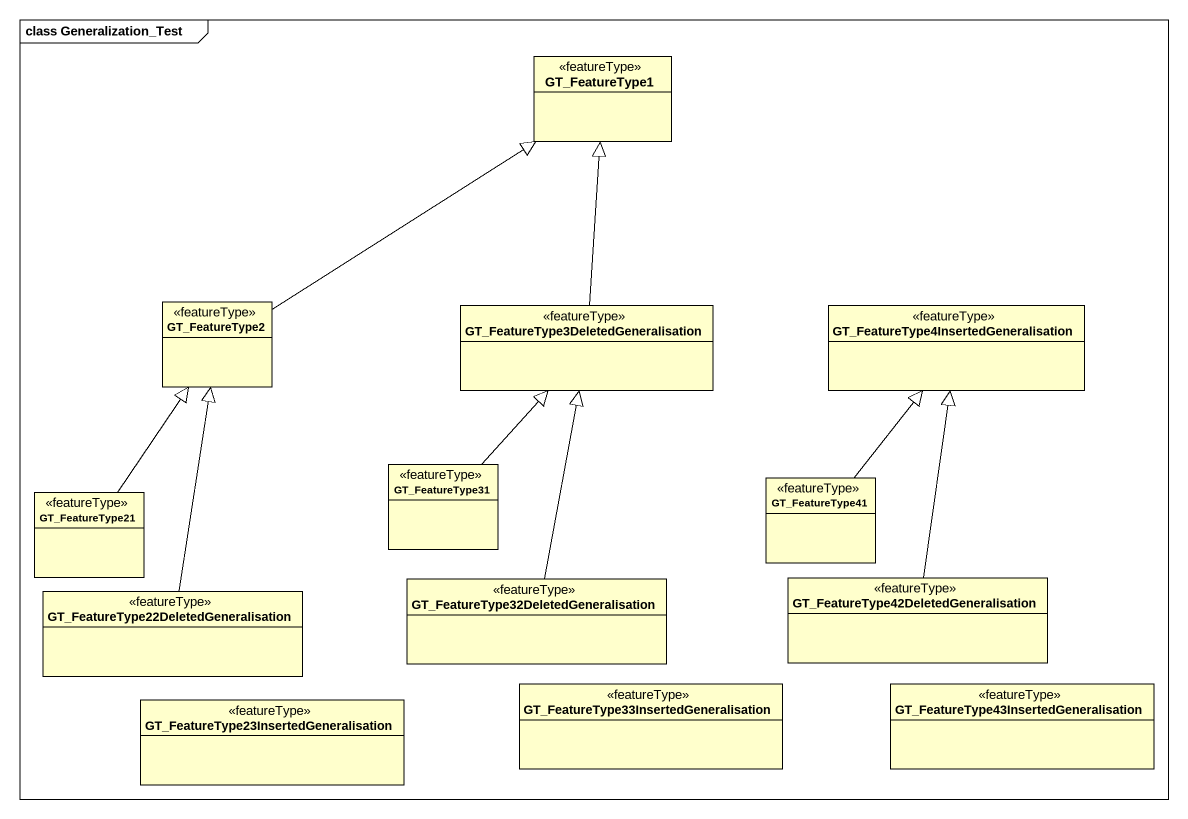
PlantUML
@startuml
mainframe class Generalization_Test
hide circle
hide empty members
class GT_FeatureType1 <<featureType>>
class GT_FeatureType2 <<featureType>>
class "GT_FeatureType3DeletedGeneralisation" as GT_FeatureType3DeletedGenera <<featureType>>
class "GT_FeatureType4InsertedGeneralisation" as GT_FeatureType4InsertedGener <<featureType>>
class GT_FeatureType31 <<featureType>>
class GT_FeatureType41 <<featureType>>
class GT_FeatureType21 <<featureType>>
class "GT_FeatureType22DeletedGeneralisation" as GT_FeatureType22DeletedGener <<featureType>>
class "GT_FeatureType32DeletedGeneralisation" as GT_FeatureType32DeletedGener <<featureType>>
class "GT_FeatureType42DeletedGeneralisation" as GT_FeatureType42DeletedGener <<featureType>>
class "GT_FeatureType23InsertedGeneralisation" as GT_FeatureType23InsertedGene <<featureType>>
class "GT_FeatureType33InsertedGeneralisation" as GT_FeatureType33InsertedGene <<featureType>>
class "GT_FeatureType43InsertedGeneralisation" as GT_FeatureType43InsertedGene <<featureType>>
GT_FeatureType2 -up-|> GT_FeatureType1
GT_FeatureType3DeletedGenera -up-|> GT_FeatureType1
GT_FeatureType31 -up-|> GT_FeatureType3DeletedGenera
GT_FeatureType41 -up-|> GT_FeatureType4InsertedGener
GT_FeatureType21 -up-|> GT_FeatureType2
GT_FeatureType22DeletedGener -up-|> GT_FeatureType2
GT_FeatureType32DeletedGener -up-|> GT_FeatureType3DeletedGenera
GT_FeatureType42DeletedGener -up-|> GT_FeatureType4InsertedGener
@enduml
